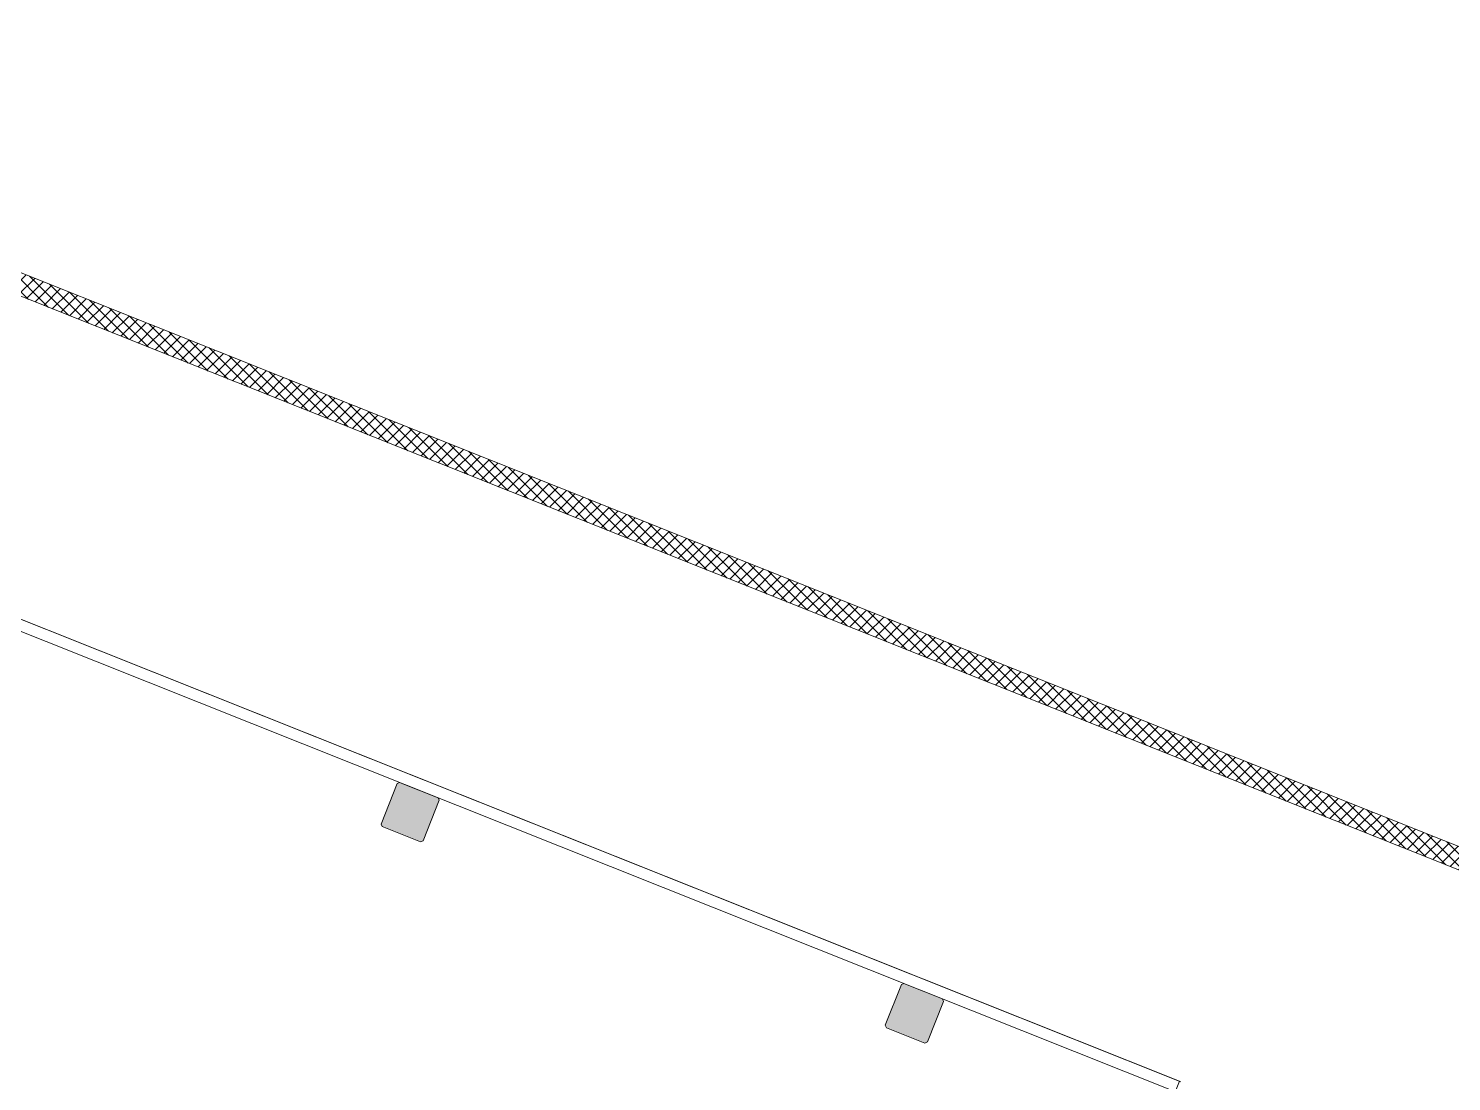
# Model space of a CAD drawing. Header units: inches. Extents: x -13 to 4331, y -638 to 2885.
# Drawn here: x 2208 to 2963, y 2323 to 2881 of the extents above; entities that cross this region are included whole.
import ezdxf

# ---------------------------------------------------------------- set-up
doc = ezdxf.new("R2010")
doc.units = ezdxf.units.IN
doc.header["$MEASUREMENT"] = 0
for name, color, linetype, lineweight in [('A-DETL-THIN', 151, 'Continuous', 9), ('A-WALL', 113, 'Continuous', 9), ('A-WALL-PATT', 111, 'Continuous', 13), ('A-WALL-PRHT', 7, 'Continuous', 9), ('Chevy Chase Pavilion_3rd Floor Base_dwg', 8, 'Continuous', 9), ('NIC', 7, 'Continuous', 9), ('S-COLS', 52, 'Continuous', 13)]:
    doc.layers.add(name, color=color, linetype=linetype, lineweight=lineweight)

# ---------------------------------------------------------------- blocks, each defined once
blk = doc.blocks.new('Chevy Chase Pavilion_3rd Floor Base_dwg-5020009-FIRST FLOOR POWER _ SIGNAL')
at = {"layer": 'A-WALL-PATT', "lineweight": 9}
for points in [[(2415.85, 2449.69), (2417.16, 2450.28), (2425.69, 2471.81), (2425.13, 2473.11), (2404.68, 2481.21), (2403.38, 2480.65), (2394.83, 2459.09), (2395.39, 2457.79), (2414.43, 2450.25)], [(2683.36, 2343), (2684.66, 2343.57), (2693.2, 2365.12), (2692.64, 2366.42), (2672.19, 2374.53), (2670.89, 2373.97), (2662.34, 2352.41), (2662.91, 2351.11), (2681.94, 2343.57)]]:
    blk.add_hatch(color=7, dxfattribs=at).paths.add_polyline_path(points, flags=0)
at = {"layer": 'A-WALL-PRHT'}
h = blk.add_hatch(dxfattribs=at)
h.set_pattern_fill('FP_1', color=256, style=0, pattern_type=2)
h.set_pattern_definition([(45, (1809.372, -637.787), (-3.1819805, 3.1819805), []), (135, (1809.372, -637.787), (-3.1819805, -3.1819805), [])])
h.paths.add_polyline_path([(4259.5, -637.79), (4259.5, -637.79), (4259.5, 1931.22), (4259.64, 1931.31), (1910.48, 2868.64), (1809.37, 2615.1), (1820.11, 2610.82), (1916.94, 2853.62), (4248.08, 1923.48), (4248.08, -626.23), (4079.14, -626.23), (4079.14, -637.79), (4248.08, -637.79)], flags=0)
h.paths.add_polyline_path([(4259.5, -637.79), (4259.64, -637.79), (4259.64, -637.65), (4259.57, -637.72)], flags=0)
h.paths.add_polyline_path([(4259.64, 1931.17), (4259.64, 1931.31), (4259.55, 1931.26), (4259.64, 1931.17)], flags=0)
at = {"layer": 'A-WALL', "color": 7, "flags": 128}
for points in [[(1760.4, 2407.09), (2015.37, 2305.44), (2131.55, 2596.61), (2819.08, 2322.44)], [(2816.86, 2316.87), (2134.9, 2588.82), (2018.72, 2297.64), (1758.18, 2401.52)]]:
    blk.add_lwpolyline(points, dxfattribs=at)
at = {"layer": 'A-WALL-PRHT', "flags": 128}
for points in [[(4079.14, -637.79), (4259.64, -637.79), (4259.64, 1931.31), (1910.48, 2868.64), (1809.37, 2615.1)], [(1820.11, 2610.82), (1916.94, 2853.62), (4248.08, 1923.48), (4248.08, -626.23), (4079.14, -626.23)]]:
    blk.add_lwpolyline(points, dxfattribs=at)
at = {"layer": 'NIC', "flags": 128}
blk.add_lwpolyline([(408.26, -637.79), (-13.37, -15.74), (1141.95, 2881.27), (1809.37, 2615.1), (1910.48, 2868.64), (4259.64, 1931.31), (4259.64, -637.79)], close=True, dxfattribs=at)
at = {"layer": 'S-COLS', "color": 7, "lineweight": 9, "flags": 128}
for points in [[(2394.83, 2459.09), (2395.39, 2457.79), (2415.85, 2449.69), (2417.14, 2450.25), (2425.69, 2471.81), (2425.13, 2473.11), (2404.68, 2481.21), (2403.38, 2480.65)], [(2662.34, 2352.41), (2662.91, 2351.11), (2683.36, 2343), (2684.66, 2343.57), (2693.2, 2365.12), (2692.64, 2366.42), (2672.19, 2374.53), (2670.89, 2373.97)]]:
    blk.add_lwpolyline(points, close=True, dxfattribs=at)

msp = doc.modelspace()

# ---------------------------------------------------------------- linework, layer by layer
at = {"layer": 'A-DETL-THIN'}
for p, q in [((2818.42, 2322.69), (2132.91, 2596.07)), ((2793.23, 2259.54), (2818.42, 2322.69))]:
    msp.add_line(p, q, dxfattribs=at)

# ---------------------------------------------------------------- block references
at = {"layer": 'Chevy Chase Pavilion_3rd Floor Base_dwg', "color": 7}
msp.add_blockref('Chevy Chase Pavilion_3rd Floor Base_dwg-5020009-FIRST FLOOR POWER _ SIGNAL', (0, 0), dxfattribs=at)

doc.saveas('drawing.dxf')
